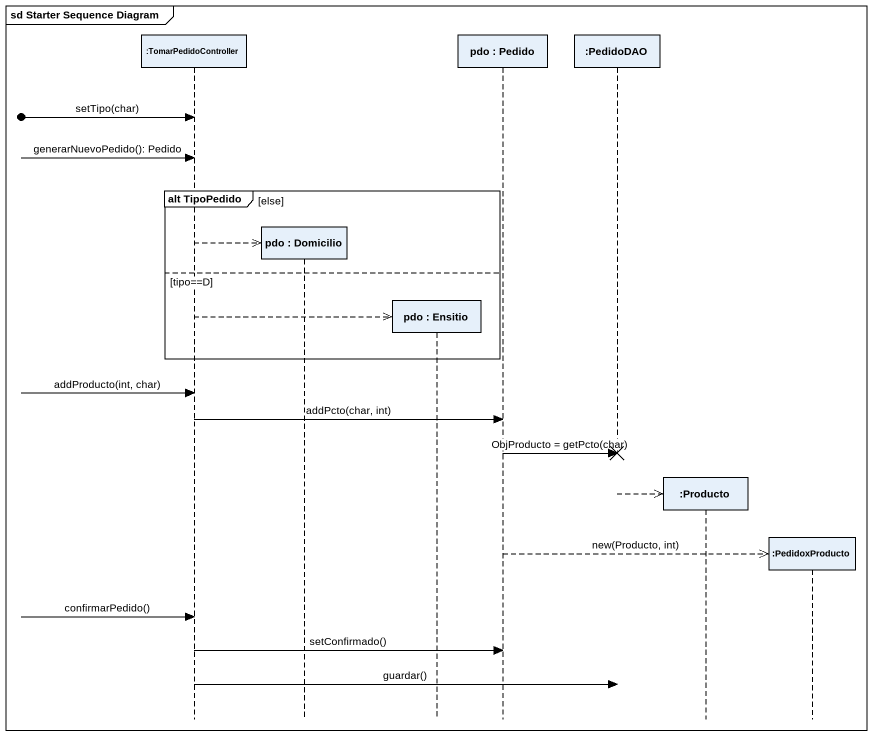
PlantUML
@startuml
mainframe sd Starter Sequence Diagram
hide footbox
participant ":TomarPedidoController" as TomarPedidoController
participant "pdo : Domicilio" as pdo
participant "pdo : Ensitio" as pdo_2
participant "pdo : Pedido" as pdo_3
participant ":PedidoDAO" as PedidoDAO
participant ":Producto" as Producto
participant ":PedidoxProducto" as PedidoxProducto

[o-> TomarPedidoController : setTipo(char)
[o-> TomarPedidoController : generarNuevoPedido(): Pedido
group alt TipoPedido [else]
  TomarPedidoController -->> pdo **
else tipo==D
  TomarPedidoController -->> pdo_2 **
end
[o-> TomarPedidoController : addProducto(int, char)
TomarPedidoController -> pdo_3 : addPcto(char, int)
pdo_3 -> PedidoDAO !! : ObjProducto = getPcto(char)
PedidoDAO -->> Producto **
pdo_3 -->> PedidoxProducto ** : new(Producto, int)
[o-> TomarPedidoController : confirmarPedido()
TomarPedidoController -> pdo_3 : setConfirmado()
TomarPedidoController -> PedidoDAO : guardar()
@enduml
